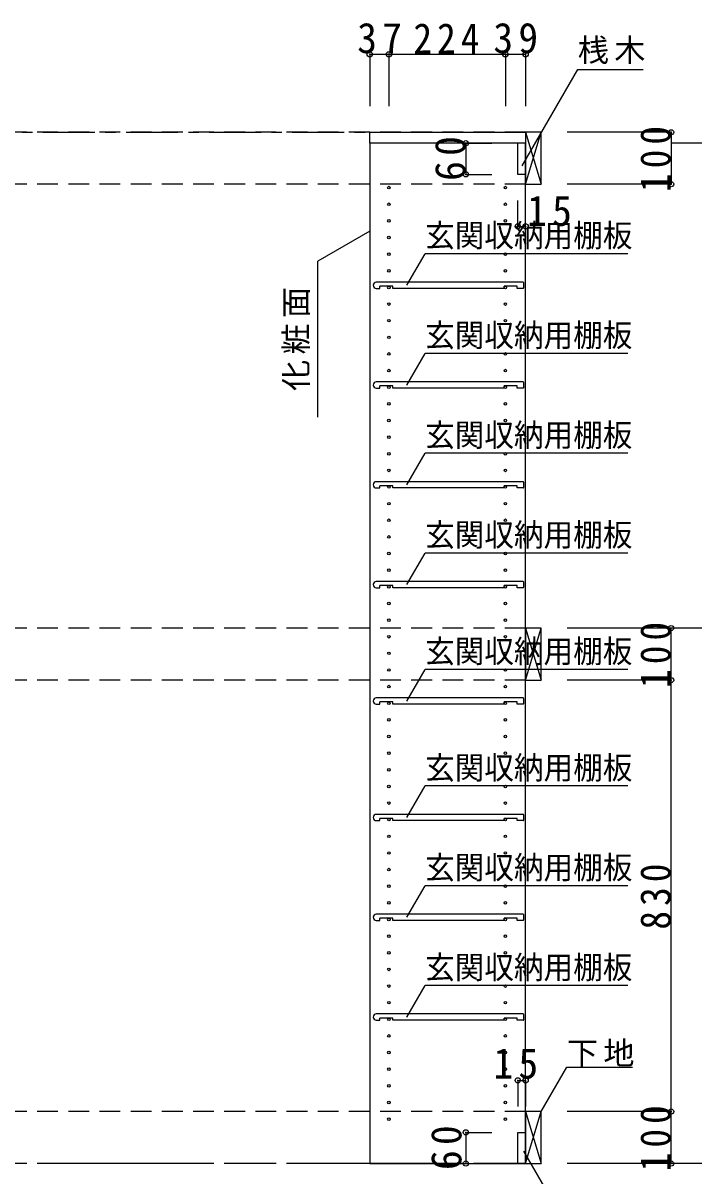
# Model space of a CAD drawing. Units: millimetres, scale not verified. Extents: x -3922 to 3878, y -2932 to 2722.
# Drawn here: x 1191 to 2482, y -1735 to 483 of the extents above; entities that cross this region are included whole.
import ezdxf
from ezdxf.enums import TextEntityAlignment as Align

# ---------------------------------------------------------------- set-up
doc = ezdxf.new("R2010")
doc.units = ezdxf.units.MM
doc.header["$LTSCALE"] = 20
doc.header["$PDMODE"] = 32
doc.header["$PDSIZE"] = 10
doc.linetypes.add('CHAIN1', pattern=[8, 5, -1, 1, -1])
doc.linetypes.add('DASHED2', pattern=[3, 2, -1])
for name, color, linetype in [('0-2_本体', 2, 'Continuous'), ('0-4_可動棚', 2, 'Continuous'), ('0-5', 4, 'Continuous'), ('0-7_桟木・巾木', 2, 'Continuous'), ('0-8_引き出し', 3, 'Continuous'), ('0-A_文字', 7, 'Continuous'), ('0-B_寸法', 7, 'Continuous')]:
    doc.layers.add(name, color=color, linetype=linetype)
doc.styles.add('ＭＳ ゴシック', font='')
doc.styles.get('ＭＳ ゴシック').set_extended_font_data('MS Gothic')

msp = doc.modelspace()

# ---------------------------------------------------------------- linework, layer by layer
at = {"layer": '0-2_本体'}
for p, q in [((1858.33, 272.73), (2158.33, 272.73)), ((2158.33, 272.73), (2158.33, 251.73))]:
    msp.add_line(p, q, dxfattribs=at)
msp.add_lwpolyline([(2158.33, 251.73), (1858.33, 251.73), (1858.33, 272.73)], dxfattribs=at)
at = {"layer": '0-4_可動棚'}
for p, q in [((2153.33, -15.57), (1870.83, -15.57)), ((2154.83, -26.07), (2154.83, -17.07)), ((1870.83, -27.57), (1877.83, -27.57)), ((1877.83, -27.57), (1877.83, -23.27)), ((1902.83, -23.27), (1877.83, -23.27)), ((1902.83, -27.57), (1902.83, -23.27)), ((2116.83, -27.57), (1902.83, -27.57)), ((2116.83, -27.57), (2116.83, -23.27)), ((2153.33, -27.57), (2141.83, -27.57)), ((2153.33, -207.57), (1870.83, -207.57)), ((1870.83, -219.57), (1877.83, -219.57)), ((1877.83, -219.57), (1877.83, -215.27)), ((1902.83, -215.27), (1877.83, -215.27)), ((1902.83, -219.57), (1902.83, -215.27)), ((2116.83, -219.57), (1902.83, -219.57)), ((2116.83, -219.57), (2116.83, -215.27)), ((2153.33, -219.57), (2141.83, -219.57)), ((2154.83, -218.07), (2154.83, -209.07)), ((2153.33, -399.57), (1870.83, -399.57)), ((1870.83, -411.57), (1877.83, -411.57)), ((1877.83, -411.57), (1877.83, -407.27)), ((1902.83, -407.27), (1877.83, -407.27)), ((1902.83, -411.57), (1902.83, -407.27)), ((2116.83, -411.57), (1902.83, -411.57)), ((2116.83, -411.57), (2116.83, -407.27)), ((2153.33, -411.57), (2141.83, -411.57)), ((2154.83, -410.07), (2154.83, -401.07)), ((2153.33, -591.57), (1870.83, -591.57)), ((2154.83, -602.07), (2154.83, -593.07)), ((1870.83, -603.57), (1877.83, -603.57)), ((1877.83, -603.57), (1877.83, -599.27)), ((1902.83, -599.27), (1877.83, -599.27)), ((1902.83, -603.57), (1902.83, -599.27)), ((2116.83, -603.57), (1902.83, -603.57)), ((2116.83, -603.57), (2116.83, -599.27)), ((2153.33, -603.57), (2141.83, -603.57)), ((2153.33, -815.57), (1870.83, -815.57)), ((2154.83, -826.07), (2154.83, -817.07)), ((1870.83, -827.57), (1877.83, -827.57)), ((1877.83, -827.57), (1877.83, -823.27)), ((1902.83, -823.27), (1877.83, -823.27)), ((1902.83, -827.57), (1902.83, -823.27)), ((2116.83, -827.57), (1902.83, -827.57)), ((2116.83, -827.57), (2116.83, -823.27)), ((2153.33, -827.57), (2141.83, -827.57)), ((2153.33, -1039.57), (1870.83, -1039.57)), ((2154.83, -1050.07), (2154.83, -1041.07)), ((1870.83, -1051.57), (1877.83, -1051.57)), ((1877.83, -1051.57), (1877.83, -1047.27)), ((1902.83, -1047.27), (1877.83, -1047.27)), ((1902.83, -1051.57), (1902.83, -1047.27)), ((2116.83, -1051.57), (1902.83, -1051.57)), ((2116.83, -1051.57), (2116.83, -1047.27)), ((2153.33, -1051.57), (2141.83, -1051.57)), ((2153.33, -1231.57), (1870.83, -1231.57)), ((1877.83, -1243.57), (1877.83, -1239.27)), ((1902.83, -1239.27), (1877.83, -1239.27)), ((1902.83, -1243.57), (1902.83, -1239.27)), ((2116.83, -1243.57), (2116.83, -1239.27)), ((2154.83, -1242.07), (2154.83, -1233.07)), ((1870.83, -1243.57), (1877.83, -1243.57)), ((2116.83, -1243.57), (1902.83, -1243.57)), ((2153.33, -1243.57), (2141.83, -1243.57)), ((2153.33, -1423.57), (1870.83, -1423.57)), ((1870.83, -1435.57), (1877.83, -1435.57)), ((1877.83, -1435.57), (1877.83, -1431.27)), ((1902.83, -1431.27), (1877.83, -1431.27)), ((1902.83, -1435.57), (1902.83, -1431.27)), ((2116.83, -1435.57), (1902.83, -1435.57)), ((2116.83, -1435.57), (2116.83, -1431.27)), ((2153.33, -1435.57), (2141.83, -1435.57)), ((2154.83, -1434.07), (2154.83, -1425.07))]:
    msp.add_line(p, q, dxfattribs=at)
for points in [[(2141.83, -27.57), (2141.83, -23.27), (2116.83, -23.27)], [(2141.83, -219.57), (2141.83, -215.27), (2116.83, -215.27)], [(2141.83, -411.57), (2141.83, -407.27), (2116.83, -407.27)], [(2141.83, -603.57), (2141.83, -599.27), (2116.83, -599.27)], [(2141.83, -827.57), (2141.83, -823.27), (2116.83, -823.27)], [(2141.83, -1051.57), (2141.83, -1047.27), (2116.83, -1047.27)], [(2141.83, -1243.57), (2141.83, -1239.27), (2116.83, -1239.27)], [(2141.83, -1435.57), (2141.83, -1431.27), (2116.83, -1431.27)]]:
    msp.add_lwpolyline(points, dxfattribs=at)
for centre, radius, start, end in [((1870.83, -21.57), 6, 90, 180), ((1870.83, -21.57), 6, 180, 270), ((2153.33, -17.07), 1.5, 0, 90), ((2153.33, -26.07), 1.5, 270, 0), ((1870.83, -213.57), 6, 90, 180), ((1870.83, -213.57), 6, 180, 270), ((2153.33, -209.07), 1.5, 0, 90), ((2153.33, -218.07), 1.5, 270, 0), ((1870.83, -405.57), 6, 90, 180), ((1870.83, -405.57), 6, 180, 270), ((2153.33, -401.07), 1.5, 0, 90), ((2153.33, -410.07), 1.5, 270, 0), ((1870.83, -597.57), 6, 90, 180), ((1870.83, -597.57), 6, 180, 270), ((2153.33, -593.07), 1.5, 0, 90), ((2153.33, -602.07), 1.5, 270, 0), ((1870.83, -821.57), 6, 90, 180), ((2153.33, -817.07), 1.5, 0, 90), ((1870.83, -821.57), 6, 180, 270), ((2153.33, -826.07), 1.5, 270, 0), ((1870.83, -1045.57), 6, 90, 180), ((2153.33, -1041.07), 1.5, 0, 90), ((1870.83, -1045.57), 6, 180, 270), ((2153.33, -1050.07), 1.5, 270, 0), ((1870.83, -1237.57), 6, 90, 180), ((1870.83, -1237.57), 6, 180, 270), ((2153.33, -1233.07), 1.5, 0, 90), ((2153.33, -1242.07), 1.5, 270, 0), ((1870.83, -1429.57), 6, 90, 180), ((1870.83, -1429.57), 6, 180, 270), ((2153.33, -1425.07), 1.5, 0, 90), ((2153.33, -1434.07), 1.5, 270, 0)]:
    msp.add_arc(centre, radius, start, end, dxfattribs=at)
at = {"layer": '0-5', "color": 3}
msp.add_lwpolyline([(1858.33, -1711.27), (2158.33, -1711.27), (2158.33, 251.73), (1858.33, 251.73)], close=True, dxfattribs=at)
at = {"layer": '0-5'}
for centre in [(1895.33, 166.23), (2119.33, 166.23), (1895.33, 134.23), (2119.33, 134.23), (1895.33, 102.23), (2119.33, 102.23), (1895.33, 70.23), (2119.33, 70.23), (1895.33, 38.23), (2119.33, 38.23), (1895.33, 6.23), (2119.33, 6.23), (1895.33, -25.77), (2119.33, -25.77), (1895.33, -57.77), (2119.33, -57.77), (1895.33, -89.77), (2119.33, -89.77), (1895.33, -121.77), (2119.33, -121.77), (1895.33, -153.77), (2119.33, -153.77), (1895.33, -185.77), (2119.33, -185.77), (1895.33, -217.77), (2119.33, -217.77), (1895.33, -249.77), (2119.33, -249.77), (1895.33, -281.77), (2119.33, -281.77), (1895.33, -313.77), (2119.33, -313.77), (1895.33, -345.77), (2119.33, -345.77), (1895.33, -377.77), (2119.33, -377.77), (1895.33, -409.77), (2119.33, -409.77), (1895.33, -441.77), (2119.33, -441.77), (1895.33, -473.77), (2119.33, -473.77), (1895.33, -505.77), (2119.33, -505.77), (1895.33, -537.77), (2119.33, -537.77), (1895.33, -569.77), (2119.33, -569.77), (1895.33, -601.77), (2119.33, -601.77), (1895.33, -633.77), (2119.33, -633.77), (1895.33, -665.77), (2119.33, -665.77), (1895.33, -697.77), (2119.33, -697.77), (1895.33, -729.77), (2119.33, -729.77), (1895.33, -761.77), (2119.33, -761.77), (1895.33, -793.77), (2119.33, -793.77), (1895.33, -825.77), (2119.33, -825.77), (1895.33, -857.77), (2119.33, -857.77), (1895.33, -889.77), (2119.33, -889.77), (1895.33, -921.77), (2119.33, -921.77), (1895.33, -953.77), (2119.33, -953.77), (1895.33, -985.77), (2119.33, -985.77), (1895.33, -1017.77), (2119.33, -1017.77), (1895.33, -1049.77), (2119.33, -1049.77), (1895.33, -1081.77), (2119.33, -1081.77), (1895.33, -1113.77), (2119.33, -1113.77), (1895.33, -1145.77), (2119.33, -1145.77), (1895.33, -1177.77), (2119.33, -1177.77), (1895.33, -1209.77), (2119.33, -1209.77), (1895.33, -1241.77), (2119.33, -1241.77), (1895.33, -1273.77), (2119.33, -1273.77), (1895.33, -1305.77), (2119.33, -1305.77), (1895.33, -1337.77), (2119.33, -1337.77), (1895.33, -1369.77), (2119.33, -1369.77), (1895.33, -1401.77), (2119.33, -1401.77), (1895.33, -1433.77), (2119.33, -1433.77), (1895.33, -1465.77), (2119.33, -1465.77), (1895.33, -1497.77), (2119.33, -1497.77), (1895.33, -1529.77), (2119.33, -1529.77), (1895.33, -1561.77), (2119.33, -1561.77), (1895.33, -1593.77), (2119.33, -1593.77), (1895.33, -1625.77), (2119.33, -1625.77)]:
    msp.add_circle(centre, 2.5, dxfattribs=at)
at = {"layer": '0-7_桟木・巾木'}
for p, q in [((2158.33, 251.73), (2143.33, 251.73)), ((2143.33, 191.73), (2143.33, 251.73)), ((2158.33, 251.73), (2158.33, 191.73)), ((2143.33, -1651.27), (2158.33, -1651.27)), ((2158.33, -1651.27), (2158.33, -1711.27))]:
    msp.add_line(p, q, dxfattribs=at)
for points in [[(2158.33, 191.73), (2146.84, 191.73), (2143.33, 191.73)], [(2158.33, -1711.27), (2143.33, -1711.27), (2143.33, -1651.27)]]:
    msp.add_lwpolyline(points, dxfattribs=at)
at = {"layer": '0-8_引き出し'}
for p, q in [((2158.33, 272.73), (2158.33, 172.73)), ((2188.33, 272.73), (2158.33, 272.73)), ((2188.33, 172.73), (2188.33, 272.73)), ((2158.33, 172.73), (2188.33, 172.73)), ((2158.33, -681.27), (2158.33, -781.27)), ((2188.33, -681.27), (2158.33, -681.27)), ((2188.33, -781.27), (2188.33, -681.27)), ((2158.33, -781.27), (2188.33, -781.27)), ((2158.33, -1611.27), (2158.33, -1711.27)), ((2188.33, -1611.27), (2158.33, -1611.27)), ((2188.33, -1711.27), (2188.33, -1611.27)), ((2158.33, -1711.27), (2188.33, -1711.27))]:
    msp.add_line(p, q, dxfattribs=at)
at = {"layer": '0-8_引き出し', "color": 7}
for p, q in [((2158.33, 172.73), (2188.33, 272.73)), ((2158.33, 272.73), (2188.33, 172.73)), ((2158.33, -781.27), (2188.33, -681.27)), ((2158.33, -681.27), (2188.33, -781.27)), ((2158.33, -1711.27), (2188.33, -1611.27)), ((2158.33, -1611.27), (2188.33, -1711.27))]:
    msp.add_line(p, q, dxfattribs=at)
at = {"layer": '0-A_文字'}
for p, q in [((2151.66, 208.2), (2258.74, 393.67)), ((2258.74, 393.67), (2384.77, 393.67)), ((1858.33, 82.66), (1758.33, 24.93)), ((1758.33, -275.07), (1758.33, 24.93)), ((1929.83, -21.57), (1964.85, 39.09)), ((2354.85, 39.09), (1964.85, 39.09)), ((1929.83, -213.57), (1964.85, -152.91)), ((2354.85, -152.91), (1964.85, -152.91)), ((1929.83, -405.57), (1964.85, -344.91)), ((2354.85, -344.91), (1964.85, -344.91)), ((1929.83, -597.57), (1964.85, -536.91)), ((2354.85, -536.91), (1964.85, -536.91)), ((1929.83, -821.57), (1964.85, -760.91)), ((2354.85, -760.91), (1964.85, -760.91)), ((1929.83, -1045.57), (1964.85, -984.91)), ((2354.85, -984.91), (1964.85, -984.91)), ((1929.83, -1237.57), (1964.85, -1176.91)), ((2354.85, -1176.91), (1964.85, -1176.91)), ((1929.83, -1429.57), (1964.85, -1368.91)), ((2354.85, -1368.91), (1964.85, -1368.91))]:
    msp.add_line(p, q, dxfattribs=at)
at = {"layer": '0-A_文字', "linetype": 'CHAIN1'}
for p, q in [((-2290.67, 272.73), (2158.33, 272.73)), ((2158.33, -1711.27), (-2290.67, -1711.27))]:
    msp.add_line(p, q, dxfattribs=at)
at = {"layer": '0-A_文字'}
for points in [[(2188.33, -1611.27), (2237.75, -1525.68), (2363.78, -1525.68)], [(2154.52, -1687.54), (2261.61, -1873.01), (2387.63, -1873.01)]]:
    msp.add_lwpolyline(points, dxfattribs=at)
at = {"layer": '0-B_寸法', "color": 4}
for p, q in [((1858.33, 422.73), (2158.33, 422.73)), ((1858.33, 422.73), (1858.33, 322.73)), ((1895.33, 422.73), (1895.33, 322.73)), ((2119.33, 422.73), (2119.33, 322.73)), ((2158.33, 422.73), (2158.33, 322.73)), ((2438.33, 272.73), (2238.33, 272.73)), ((2438.33, 272.73), (2438.33, 172.73)), ((2043.33, 251.73), (2043.33, 191.73)), ((2043.33, 251.73), (2093.33, 251.73)), ((2698.33, 251.73), (2438.33, 251.73)), ((2043.33, 191.73), (2093.33, 191.73)), ((2438.33, 172.73), (2238.33, 172.73)), ((2143.33, 91.73), (2143.33, 141.73)), ((2158.33, 91.73), (2158.33, 141.73)), ((2143.33, 91.73), (2158.33, 91.73)), ((2568.33, -681.27), (2238.33, -681.27)), ((2438.33, -781.27), (2438.33, -681.27)), ((2438.33, -781.27), (2238.33, -781.27)), ((2438.33, -1611.27), (2438.33, -781.27)), ((2143.33, -1551.27), (2158.33, -1551.27)), ((2143.33, -1551.27), (2143.33, -1601.27)), ((2158.33, -1551.27), (2158.33, -1601.27)), ((2438.33, -1611.27), (2238.33, -1611.27)), ((2438.33, -1711.27), (2438.33, -1611.27)), ((2043.33, -1651.27), (2043.33, -1711.27)), ((2043.33, -1651.27), (2093.33, -1651.27)), ((2043.33, -1711.27), (2093.33, -1711.27)), ((2698.33, -1711.27), (2238.33, -1711.27))]:
    msp.add_line(p, q, dxfattribs=at)
at = {"layer": '0-B_寸法', "color": 4, "linetype": 'DASHED2'}
for p, q in [((2158.33, 272.73), (-2290.67, 272.73)), ((2158.33, 172.73), (-2290.67, 172.73)), ((2158.33, -681.27), (-2290.67, -681.27)), ((2158.33, -781.27), (-2290.67, -781.27)), ((2158.33, -1611.27), (-2290.67, -1611.27)), ((2158.33, -1711.27), (-2290.67, -1711.27))]:
    msp.add_line(p, q, dxfattribs=at)
at = {"layer": '0-B_寸法'}
for p in [(1858.33, 422.73), (1895.33, 422.73), (2119.33, 422.73), (2158.33, 422.73), (2438.33, 272.73), (2043.33, 251.73), (2043.33, 191.73), (2438.33, 172.73), (2143.33, 91.73), (2158.33, 91.73), (2438.33, -681.27), (2438.33, -781.27), (2143.33, -1551.27), (2158.33, -1551.27), (2438.33, -1611.27), (2043.33, -1651.27), (2043.33, -1711.27), (2438.33, -1711.27)]:
    msp.add_point(p, dxfattribs=at)

# ---------------------------------------------------------------- texts
at = {"layer": '0-A_文字', "style": 'ＭＳ ゴシック', "width": 0.95}
for p in [(1964.85, 39.09), (1964.85, -152.91), (1964.85, -344.91), (1964.85, -536.91), (1964.85, -760.91), (1964.85, -984.91), (1964.85, -1176.91), (1964.85, -1368.91)]:
    msp.add_text('玄関収納用棚板', height=43.99, dxfattribs=at).set_placement(p, align=Align.BOTTOM_LEFT)
at = {"layer": '0-A_文字', "char_height": 43.99, "attachment_point": 7, "style": 'ＭＳ ゴシック'}
for s, insert in [('\\T1.17;桟木', (2258.74, 403.88)), ('\\T1.17;下地', (2237.75, -1525.68))]:
    msp.add_mtext(s, dxfattribs=dict(at, insert=insert))
at = {"layer": '0-A_文字', "insert": (1743.33, -225.07), "char_height": 43.99, "attachment_point": 7, "rotation": 90, "style": 'ＭＳ ゴシック'}
msp.add_mtext('\\T1.17;化粧面', dxfattribs=at)
at = {"layer": '0-B_寸法', "char_height": 58.65, "attachment_point": 7, "style": 'ＭＳ ゴシック'}
for s, insert in [('\\T1.27;\\W0.95;37', (1834.33, 423.94)), ('\\T1.27;\\W0.9;224', (1942.33, 423.94)), ('\\T1.27;\\W0.95;39', (2096.33, 423.94)), ('\\T1.27;\\W0.95;15', (2161.23, 91.73)), ('\\T1.27;\\W0.95;15', (2096.32, -1548.8))]:
    msp.add_mtext(s, dxfattribs=dict(at, insert=insert))
at = {"layer": '0-B_寸法', "char_height": 58.65, "attachment_point": 7, "rotation": 90, "style": 'ＭＳ ゴシック'}
for s, insert in [('\\T1.27;\\W0.9;100', (2438.33, 157.73)), ('\\T1.27;\\W0.95;60', (2043.33, 179.23)), ('\\T1.27;\\W0.9;100', (2438.33, -796.27)), ('\\T1.27;\\W0.9;830', (2438.33, -1261.27)), ('\\T1.27;\\W0.9;100', (2438.33, -1726.27)), ('\\T1.27;\\W0.95;60', (2035.72, -1723.77))]:
    msp.add_mtext(s, dxfattribs=dict(at, insert=insert))

doc.saveas('drawing.dxf')
